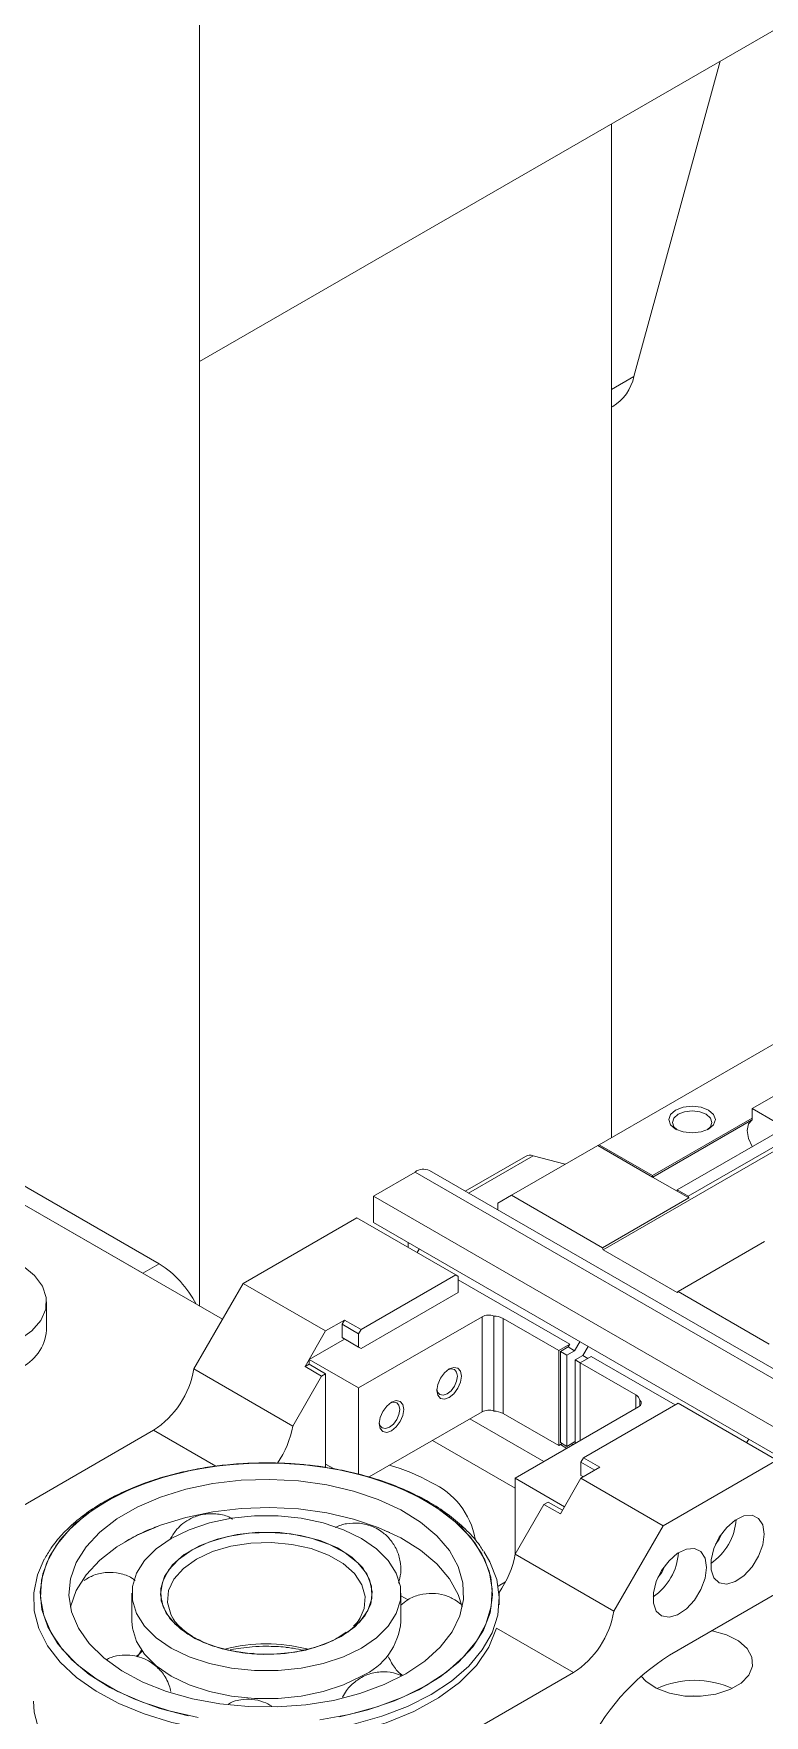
# Model space of a CAD drawing. Header units: millimetres. Extents: x 169 to 14583, y -399 to 10804.
# Drawn here: x 2084.2 to 2146.9, y 7270.9 to 7415.4 of the extents above; entities that cross this region are included whole.
import ezdxf

# ---------------------------------------------------------------- set-up
doc = ezdxf.new("R2010")
doc.units = ezdxf.units.MM
doc.header["$LTSCALE"] = 35

msp = doc.modelspace()

# ---------------------------------------------------------------- linework, layer by layer
at = {"color": 7, "linetype": 'Continuous', "lineweight": 18}
for p, q in [((2098.446, 7306.11), (2098.446, 7558.748)), ((2098.446, 7387.264), (2162.086, 7424.002)), ((2135.732, 7385.973), (2143.141, 7413.065)), ((2133.801, 7407.674), (2133.801, 7320.587)), ((2135.732, 7385.973), (2133.801, 7384.858)), ((2133.801, 7383.336), (2133.91, 7383.399)), ((2132.741, 7319.975), (2159.469, 7335.405)), ((2139.458, 7316.097), (2166.187, 7331.527)), ((2161.449, 7332.058), (2145.893, 7323.078)), ((2133.094, 7310.954), (2167.248, 7330.67)), ((2140.396, 7315.556), (2167.125, 7330.986)), ((2072, 7323.009), (2094.981, 7309.743)), ((2147.873, 7321.935), (2145.893, 7323.078)), ((2145.893, 7323.078), (2145.893, 7322.121)), ((2070.586, 7322.193), (2093.567, 7308.926)), ((2137.337, 7317.322), (2145.893, 7322.261)), ((2137.356, 7317.188), (2145.822, 7322.076)), ((2125.21, 7315.628), (2132.635, 7319.914)), ((2132.741, 7319.975), (2132.635, 7319.914)), ((2132.635, 7319.914), (2137.337, 7317.199)), ((2137.337, 7317.322), (2132.741, 7319.975)), ((2075.889, 7319.131), (2100.414, 7304.973)), ((2126.437, 7318.973), (2121.254, 7315.981)), ((2121.522, 7315.826), (2127.071, 7319.03)), ((2129.825, 7318.292), (2127.071, 7319.03)), ((2116.937, 7317.628), (2113.366, 7315.566)), ((2152.292, 7297.218), (2116.937, 7317.628)), ((2153.542, 7297.341), (2118.187, 7317.752)), ((2137.337, 7317.199), (2137.337, 7317.322)), ((2139.458, 7315.975), (2137.337, 7317.199)), ((2148.721, 7295.156), (2113.366, 7315.566)), ((2113.366, 7315.566), (2113.366, 7313.28)), ((2125.21, 7315.628), (2124.043, 7314.954)), ((2133.033, 7311.112), (2125.21, 7315.628)), ((2140.396, 7315.556), (2139.458, 7316.097)), ((2139.458, 7316.097), (2139.458, 7315.975)), ((2140.458, 7315.398), (2139.458, 7315.975)), ((2140.458, 7315.398), (2140.396, 7315.556)), ((2124.043, 7314.954), (2124.043, 7314.506)), ((2133.033, 7311.112), (2140.458, 7315.398)), ((2111.952, 7313.688), (2102.194, 7308.055)), ((2111.952, 7313.688), (2120.437, 7308.79)), ((2148.721, 7292.87), (2113.366, 7313.28)), ((2116.336, 7311.566), (2116.336, 7311.157)), ((2139.519, 7307.367), (2146.944, 7311.653)), ((2093.567, 7308.926), (2094.981, 7309.743)), ((2117.126, 7310.701), (2117.303, 7311.007)), ((2133.094, 7310.954), (2133.033, 7311.112)), ((2139.458, 7307.28), (2133.094, 7310.954)), ((2120.437, 7308.79), (2112.305, 7304.096)), ((2120.437, 7308.79), (2120.649, 7308.667)), ((2120.649, 7307.279), (2120.649, 7308.667)), ((2130.221, 7302.845), (2120.649, 7308.37)), ((2102.194, 7308.055), (2097.951, 7300.707)), ((2109.265, 7303.973), (2102.194, 7308.055)), ((2112.305, 7302.462), (2120.649, 7307.279)), ((2139.519, 7307.367), (2139.458, 7307.28)), ((2147.342, 7302.851), (2139.519, 7307.367)), ((2085.304, 7304.028), (2085.304, 7306.477)), ((2107.497, 7300.911), (2109.265, 7303.973)), ((2110.891, 7304.912), (2109.265, 7303.973)), ((2110.891, 7304.912), (2110.679, 7304.545)), ((2110.679, 7303.401), (2110.679, 7304.545)), ((2110.679, 7304.545), (2112.093, 7303.728)), ((2112.305, 7304.096), (2110.891, 7304.912)), ((2122.7, 7305.197), (2112.093, 7299.074)), ((2112.093, 7303.728), (2112.305, 7304.096)), ((2122.7, 7297.032), (2122.7, 7305.197)), ((2123.705, 7297.091), (2123.705, 7305.257)), ((2129.276, 7302.299), (2124.503, 7305.055)), ((2124.503, 7296.889), (2124.503, 7305.055)), ((2107.851, 7301.524), (2110.891, 7303.279)), ((2110.679, 7303.401), (2110.891, 7303.279)), ((2112.093, 7302.585), (2110.679, 7303.401)), ((2110.891, 7303.279), (2112.305, 7302.462)), ((2112.093, 7303.728), (2112.093, 7302.585)), ((2112.305, 7302.462), (2112.093, 7302.585)), ((2130.221, 7302.845), (2129.276, 7302.299)), ((2129.417, 7302.218), (2130.079, 7302.6)), ((2130.079, 7302.6), (2130.221, 7302.845)), ((2130.645, 7302.273), (2130.079, 7302.6)), ((2130.645, 7302.273), (2131.092, 7303.047)), ((2131.352, 7301.865), (2131.799, 7302.639)), ((2107.851, 7301.115), (2107.497, 7300.911)), ((2112.093, 7299.074), (2107.851, 7301.524)), ((2107.851, 7301.115), (2107.851, 7301.524)), ((2107.851, 7301.115), (2109.265, 7300.299)), ((2129.276, 7294.134), (2129.276, 7302.299)), ((2129.983, 7301.891), (2129.417, 7302.218)), ((2129.417, 7294.379), (2129.417, 7302.218)), ((2129.983, 7301.891), (2130.645, 7302.273)), ((2129.983, 7294.052), (2129.983, 7301.891)), ((2130.69, 7301.483), (2131.352, 7301.865)), ((2130.69, 7301.483), (2131.114, 7301.238)), ((2130.69, 7294.298), (2130.69, 7301.483)), ((2132.059, 7301.783), (2131.114, 7301.238)), ((2131.114, 7301.238), (2135.887, 7298.482)), ((2131.114, 7294.543), (2131.114, 7301.238)), ((2131.352, 7301.865), (2131.776, 7301.62)), ((2132.059, 7301.783), (2139.271, 7297.62)), ((2097.951, 7300.707), (2106.436, 7295.808)), ((2106.436, 7295.808), (2108.911, 7300.095)), ((2107.497, 7300.911), (2108.911, 7300.095)), ((2109.265, 7300.299), (2108.911, 7300.095)), ((2109.265, 7292.254), (2109.265, 7300.299)), ((2112.093, 7291.661), (2112.093, 7299.074)), ((2135.887, 7297.299), (2135.887, 7298.482)), ((2122.7, 7297.032), (2112.994, 7291.429)), ((2129.276, 7294.134), (2124.503, 7296.889)), ((2136.135, 7297.442), (2125.528, 7291.319)), ((2139.529, 7297.768), (2131.397, 7293.074)), ((2136.238, 7297.515), (2136.238, 7298.022)), ((2148.014, 7292.87), (2139.529, 7297.768)), ((2094.487, 7295.441), (2080.344, 7287.276)), ((2094.487, 7295.441), (2099.835, 7292.353)), ((2128.002, 7292.746), (2121.639, 7296.419)), ((2118.435, 7294.57), (2125.528, 7290.475)), ((2129.559, 7294.297), (2129.276, 7294.134)), ((2129.983, 7294.052), (2129.417, 7294.379)), ((2129.982, 7293.889), (2129.417, 7294.215)), ((2130.645, 7294.434), (2129.983, 7294.052)), ((2130.523, 7294.202), (2130.383, 7294.283)), ((2130.69, 7294.408), (2130.645, 7294.434)), ((2130.69, 7294.408), (2130.645, 7294.434)), ((2145.411, 7294.373), (2145.587, 7294.679)), ((2110, 7292.117), (2109.265, 7292.542)), ((2131.185, 7292.707), (2131.397, 7293.074)), ((2132.387, 7292.013), (2131.185, 7292.707)), ((2131.185, 7292.707), (2131.185, 7291.563)), ((2131.397, 7293.074), (2132.811, 7292.258)), ((2148.014, 7292.87), (2138.256, 7287.237)), ((2125.528, 7291.319), (2129.771, 7288.869)), ((2125.528, 7284.787), (2125.528, 7291.319)), ((2129.417, 7288.257), (2131.185, 7291.319)), ((2132.811, 7292.258), (2131.185, 7291.319)), ((2131.185, 7291.563), (2131.397, 7291.441)), ((2131.397, 7291.441), (2131.185, 7291.563)), ((2131.185, 7291.319), (2138.256, 7287.237)), ((2125.528, 7284.787), (2128.003, 7289.073)), ((2128.357, 7289.277), (2128.003, 7289.073)), ((2129.417, 7288.257), (2128.003, 7289.073)), ((2129.594, 7288.563), (2128.357, 7289.277)), ((2114.77, 7286.657), (2114.319, 7286.843)), ((2138.256, 7287.237), (2134.014, 7279.888)), ((2134.014, 7279.888), (2125.528, 7284.787)), ((2124.075, 7282.045), (2124.701, 7282.407)), ((2092.624, 7281.439), (2092.624, 7279.026)), ((2115.724, 7279.026), (2115.724, 7281.439)), ((2115.724, 7281.216), (2116.341, 7280.866)), ((2124.154, 7281.412), (2124.154, 7281.517)), ((2124.161, 7280.716), (2124.154, 7281.517)), ((2124.174, 7280.456), (2124.174, 7280.899)), ((2138.784, 7276.11), (2148.014, 7281.438)), ((2130.549, 7274.622), (2123.936, 7278.44)), ((2093.109, 7275.966), (2093.456, 7276.54)), ((2102.53, 7276.267), (2103.083, 7276.29)), ((2115.704, 7274.447), (2115.717, 7274.274)), ((2130.549, 7274.622), (2116.407, 7266.458))]:
    msp.add_line(p, q, dxfattribs=at)
at = {"color": 7, "linetype": 'Continuous', "lineweight": 18, "flags": 128}
for points in [[(2142.145, 7322.955), (2142.579, 7322.58), (2142.731, 7322.139), (2142.579, 7321.697), (2142.145, 7321.322), (2141.496, 7321.072), (2140.731, 7320.984), (2139.966, 7321.072), (2139.317, 7321.322), (2138.883, 7321.697), (2138.731, 7322.139), (2138.883, 7322.58), (2139.317, 7322.955), (2139.966, 7323.205), (2140.731, 7323.293), (2141.496, 7323.205), (2142.145, 7322.955)], [(2139.433, 7321.26), (2139.16, 7321.518), (2139.031, 7321.894), (2139.16, 7322.269), (2139.529, 7322.588), (2140.08, 7322.8), (2140.731, 7322.875), (2141.382, 7322.8), (2141.933, 7322.588), (2142.302, 7322.269), (2142.431, 7321.894), (2142.302, 7321.518), (2142.029, 7321.26)], [(2145.893, 7322.121), (2145.581, 7321.772), (2145.469, 7321.21), (2145.574, 7320.522), (2145.88, 7319.811), (2145.883, 7319.806)], [(2082.96, 7303.212), (2084.044, 7303.99), (2084.813, 7304.885), (2085.23, 7305.854), (2085.277, 7306.852), (2084.951, 7307.833), (2084.268, 7308.75), (2083.258, 7309.561), (2081.971, 7310.228), (2081.554, 7310.39)], [(2120.932, 7300.094), (2120.851, 7299.579), (2120.621, 7299.049), (2120.277, 7298.585), (2119.871, 7298.257), (2119.465, 7298.116), (2119.121, 7298.183), (2118.891, 7298.448), (2118.811, 7298.87), (2118.891, 7299.385), (2119.121, 7299.915), (2119.465, 7300.379), (2119.871, 7300.707), (2120.277, 7300.848), (2120.621, 7300.781), (2120.851, 7300.516), (2120.932, 7300.094)], [(2118.815, 7298.979), (2118.878, 7298.722), (2119.07, 7298.501), (2119.356, 7298.446), (2119.695, 7298.563), (2120.033, 7298.836), (2120.32, 7299.223), (2120.511, 7299.665), (2120.578, 7300.094)], [(2120.578, 7300.094), (2120.511, 7300.446), (2120.32, 7300.667), (2120.033, 7300.722), (2119.802, 7300.659)], [(2115.982, 7297.237), (2115.902, 7296.721), (2115.672, 7296.191), (2115.328, 7295.727), (2114.922, 7295.4), (2114.516, 7295.259), (2114.172, 7295.325), (2113.942, 7295.59), (2113.861, 7296.012), (2113.942, 7296.528), (2114.172, 7297.058), (2114.516, 7297.522), (2114.922, 7297.849), (2115.328, 7297.99), (2115.672, 7297.924), (2115.902, 7297.659), (2115.982, 7297.237)], [(2113.865, 7296.121), (2113.928, 7295.865), (2114.12, 7295.644), (2114.407, 7295.588), (2114.745, 7295.706), (2115.083, 7295.979), (2115.37, 7296.366), (2115.561, 7296.807), (2115.629, 7297.237)], [(2115.629, 7297.237), (2115.561, 7297.589), (2115.37, 7297.809), (2115.083, 7297.865), (2114.829, 7297.791)], [(2136.135, 7297.442), (2136.223, 7297.502), (2136.292, 7297.57), (2136.34, 7297.644), (2136.365, 7297.721), (2136.367, 7297.8), (2136.346, 7297.878), (2136.303, 7297.952), (2136.238, 7298.022)], [(2097.448, 7270.915), (2095.03, 7271.542), (2092.783, 7272.353), (2090.748, 7273.333), (2088.963, 7274.464), (2087.461, 7275.724), (2086.271, 7277.091), (2085.414, 7278.539), (2084.906, 7280.04), (2084.758, 7281.568), (2084.971, 7283.093), (2085.542, 7284.587), (2086.46, 7286.022), (2087.707, 7287.372), (2089.262, 7288.611), (2091.095, 7289.716), (2093.171, 7290.667), (2095.452, 7291.446), (2097.895, 7292.038), (2100.456, 7292.433), (2103.085, 7292.623), (2105.224, 7292.624)], [(2090.456, 7289.358), (2092.451, 7290.363), (2094.665, 7291.201), (2097.057, 7291.858), (2099.58, 7292.32), (2102.19, 7292.58), (2104.836, 7292.632), (2107.47, 7292.476), (2110.042, 7292.114), (2112.506, 7291.553), (2114.814, 7290.804), (2116.923, 7289.88), (2118.796, 7288.799), (2120.396, 7287.581), (2121.693, 7286.249), (2122.665, 7284.827), (2123.292, 7283.342), (2123.562, 7281.821), (2123.472, 7280.294), (2123.022, 7278.787), (2122.221, 7277.331), (2121.084, 7275.95), (2119.632, 7274.672), (2117.891, 7273.52), (2115.896, 7272.515), (2113.682, 7271.677), (2111.291, 7271.021), (2108.767, 7270.558)], [(2105.224, 7292.624), (2105.735, 7292.604), (2108.356, 7292.377), (2110.899, 7291.946), (2113.317, 7291.32), (2115.564, 7290.509), (2117.599, 7289.529), (2119.384, 7288.398), (2120.886, 7287.138), (2122.077, 7285.771), (2122.934, 7284.323), (2123.441, 7282.821), (2123.59, 7281.294), (2123.376, 7279.769), (2122.806, 7278.275)], [(2116.159, 7274.52), (2114.286, 7273.586), (2112.198, 7272.82), (2109.939, 7272.237), (2107.556, 7271.851), (2105.102, 7271.669), (2102.628, 7271.695), (2100.187, 7271.929), (2097.83, 7272.365), (2095.609, 7272.995), (2093.571, 7273.805), (2091.758, 7274.777), (2090.211, 7275.892), (2088.96, 7277.125), (2088.034, 7278.449), (2087.452, 7279.838), (2087.226, 7281.26), (2087.362, 7282.687), (2087.856, 7284.087), (2088.697, 7285.43), (2089.869, 7286.688), (2091.345, 7287.835), (2093.095, 7288.845), (2095.081, 7289.697), (2097.261, 7290.373), (2099.588, 7290.859), (2102.012, 7291.144), (2104.483, 7291.223), (2106.947, 7291.092), (2109.353, 7290.756), (2111.647, 7290.222), (2113.783, 7289.5), (2115.713, 7288.606), (2117.398, 7287.56), (2118.801, 7286.383), (2119.892, 7285.101), (2120.648, 7283.741), (2121.053, 7282.331), (2121.098, 7280.903), (2120.783, 7279.486), (2120.113, 7278.111), (2119.104, 7276.807), (2117.776, 7275.601), (2116.159, 7274.52)], [(2098.305, 7270.764), (2095.842, 7271.325), (2093.534, 7272.074), (2091.424, 7272.998), (2089.552, 7274.079), (2087.952, 7275.297), (2086.654, 7276.629), (2085.683, 7278.051), (2085.056, 7279.536), (2084.785, 7281.057), (2084.875, 7282.584), (2085.325, 7284.091), (2086.126, 7285.548), (2087.263, 7286.928), (2088.716, 7288.206), (2090.456, 7289.358)], [(2120.988, 7280.263), (2120.648, 7281.327), (2119.892, 7282.687), (2118.801, 7283.97), (2117.398, 7285.146), (2115.713, 7286.193), (2113.783, 7287.086), (2111.647, 7287.808), (2109.353, 7288.343), (2106.947, 7288.679), (2104.483, 7288.809), (2102.012, 7288.731), (2099.588, 7288.446), (2097.261, 7287.96), (2095.081, 7287.283), (2093.095, 7286.431), (2091.345, 7285.421), (2089.869, 7284.275), (2088.697, 7283.016), (2087.856, 7281.673), (2087.362, 7280.273), (2087.353, 7280.232)], [(2112.341, 7276.724), (2113.635, 7277.615), (2114.641, 7278.621), (2115.33, 7279.713), (2115.68, 7280.858), (2115.68, 7282.02), (2115.33, 7283.165), (2114.641, 7284.257), (2113.635, 7285.264), (2112.341, 7286.154), (2110.798, 7286.901), (2109.055, 7287.482), (2107.163, 7287.88), (2105.18, 7288.081), (2103.167, 7288.081), (2101.184, 7287.88), (2099.292, 7287.482), (2097.549, 7286.901), (2096.007, 7286.154), (2094.712, 7285.264), (2093.706, 7284.257), (2093.017, 7283.165), (2092.668, 7282.02), (2092.668, 7280.858), (2093.017, 7279.713), (2093.706, 7278.621), (2094.712, 7277.615), (2096.007, 7276.724), (2097.549, 7275.977), (2099.292, 7275.396), (2101.184, 7274.999), (2103.167, 7274.797), (2105.18, 7274.797), (2107.163, 7274.999), (2109.055, 7275.396), (2110.798, 7275.977), (2112.341, 7276.724)], [(2146.918, 7286.521), (2146.794, 7287.311), (2146.434, 7287.872), (2145.877, 7288.142), (2145.184, 7288.093), (2144.43, 7287.73), (2143.697, 7287.092), (2143.064, 7286.249), (2142.599, 7285.291), (2142.353, 7284.323), (2142.353, 7283.449), (2142.599, 7282.765), (2143.064, 7282.344), (2143.697, 7282.232), (2144.43, 7282.441), (2145.184, 7282.948), (2145.877, 7283.699), (2146.434, 7284.612), (2146.794, 7285.588), (2146.918, 7286.521)], [(2112.889, 7279.955), (2113.225, 7280.998), (2113.191, 7282.058), (2112.788, 7283.093), (2112.031, 7284.06), (2110.954, 7284.92), (2109.598, 7285.636), (2108.021, 7286.181), (2106.286, 7286.53), (2104.465, 7286.671), (2102.631, 7286.598), (2100.861, 7286.313), (2099.227, 7285.828), (2097.794, 7285.163), (2096.624, 7284.346), (2095.762, 7283.409), (2095.244, 7282.391), (2095.093, 7281.333), (2095.313, 7280.28), (2095.895, 7279.274), (2096.817, 7278.356), (2098.04, 7277.564), (2099.514, 7276.93), (2101.178, 7276.481), (2102.966, 7276.234), (2104.802, 7276.2), (2106.614, 7276.38), (2108.325, 7276.767), (2109.866, 7277.345), (2111.174, 7278.09), (2112.196, 7278.972), (2112.889, 7279.955)], [(2110.608, 7277.724), (2109.181, 7277.053), (2107.549, 7276.561), (2105.779, 7276.268), (2103.943, 7276.187), (2102.117, 7276.322), (2100.374, 7276.666), (2098.788, 7277.205), (2097.421, 7277.917), (2096.331, 7278.774), (2095.563, 7279.74), (2095.147, 7280.775), (2095.1, 7281.838), (2095.425, 7282.884), (2096.108, 7283.871), (2097.121, 7284.759), (2098.423, 7285.511), (2099.96, 7286.095), (2101.67, 7286.49), (2103.483, 7286.677), (2105.323, 7286.65), (2107.117, 7286.41), (2108.79, 7285.966), (2110.274, 7285.337), (2111.508, 7284.548), (2112.443, 7283.632), (2113.038, 7282.627), (2113.271, 7281.572), (2113.131, 7280.512), (2112.624, 7279.49), (2111.772, 7278.548), (2110.608, 7277.724)], [(2142.74, 7285.636), (2143.066, 7286.092), (2143.298, 7286.602)], [(2096.128, 7279.316), (2095.963, 7279.629), (2095.685, 7280.642), (2095.778, 7281.667), (2096.238, 7282.658), (2097.045, 7283.572), (2098.163, 7284.369), (2099.544, 7285.014), (2101.127, 7285.48), (2102.844, 7285.746), (2104.618, 7285.799), (2106.374, 7285.639), (2108.033, 7285.271), (2109.523, 7284.713), (2110.779, 7283.987), (2111.747, 7283.127), (2112.384, 7282.169), (2112.662, 7281.156), (2112.569, 7280.132), (2112.226, 7279.328)], [(2141.968, 7283.664), (2141.844, 7284.454), (2141.484, 7285.014), (2140.927, 7285.285), (2140.235, 7285.236), (2139.481, 7284.872), (2138.747, 7284.235), (2138.114, 7283.391), (2137.649, 7282.434), (2137.404, 7281.466), (2137.404, 7280.592), (2137.649, 7279.908), (2138.114, 7279.486), (2138.747, 7279.374), (2139.481, 7279.583), (2140.235, 7280.09), (2140.927, 7280.841), (2141.484, 7281.754), (2141.844, 7282.73), (2141.968, 7283.664)], [(2118.316, 7272.735), (2116.305, 7271.72), (2114.077, 7270.868), (2111.673, 7270.196), (2109.134, 7269.714), (2106.508, 7269.432), (2103.839, 7269.355), (2101.177, 7269.484), (2098.568, 7269.816), (2096.059, 7270.346), (2093.695, 7271.065), (2091.518, 7271.959), (2089.567, 7273.012), (2087.876, 7274.207), (2086.476, 7275.52), (2085.392, 7276.93), (2084.644, 7278.411), (2084.243, 7279.936), (2084.199, 7281.478), (2084.511, 7283.01), (2085.101, 7284.375)], [(2122.847, 7285.034), (2123.372, 7284.135), (2123.948, 7282.629), (2124.171, 7281.092), (2124.037, 7279.552), (2123.549, 7278.035), (2122.714, 7276.57), (2121.55, 7275.182), (2120.075, 7273.896), (2118.316, 7272.735)], [(2137.791, 7282.779), (2138.116, 7283.234), (2138.348, 7283.744)], [(2092.624, 7279.026), (2092.668, 7278.444), (2093.017, 7277.3), (2093.706, 7276.208), (2094.712, 7275.201), (2096.007, 7274.311), (2097.549, 7273.564), (2099.292, 7272.983), (2101.184, 7272.585), (2103.167, 7272.383), (2105.18, 7272.383), (2107.163, 7272.585), (2109.055, 7272.983), (2110.798, 7273.564), (2112.341, 7274.311)], [(2106.196, 7268.728), (2109.072, 7269.02), (2111.844, 7269.551), (2114.451, 7270.31), (2116.84, 7271.279), (2118.959, 7272.439), (2120.763, 7273.765), (2122.213, 7275.228), (2123.278, 7276.798), (2123.936, 7278.44)], [(2122.806, 7278.275), (2121.888, 7276.84), (2120.64, 7275.49), (2119.085, 7274.251), (2117.253, 7273.146), (2115.177, 7272.195), (2112.896, 7271.416), (2110.452, 7270.824)], [(2136.345, 7274.321), (2136.762, 7273.872), (2137.657, 7273.279), (2138.796, 7272.848), (2140.094, 7272.61), (2141.454, 7272.584), (2142.777, 7272.77), (2143.964, 7273.155), (2144.927, 7273.711), (2145.595, 7274.396), (2145.917, 7275.16), (2145.87, 7275.945), (2145.459, 7276.695), (2144.712, 7277.352), (2143.685, 7277.868), (2142.456, 7278.206), (2142.425, 7278.212)], [(2084.174, 7272.181), (2084.243, 7271.217), (2084.644, 7269.692), (2085.392, 7268.212), (2086.476, 7266.802), (2087.876, 7265.488), (2089.567, 7264.294), (2091.518, 7263.24), (2093.695, 7262.346), (2096.059, 7261.628), (2098.568, 7261.098), (2101.177, 7260.765), (2103.839, 7260.636), (2106.508, 7260.714), (2106.926, 7260.745)], [(2141.57, 7272.591), (2140.816, 7272.631), (2140.316, 7272.591)]]:
    msp.add_lwpolyline(points, dxfattribs=at)
at = {"color": 7, "linetype": 'Continuous', "lineweight": 18}
for centre, radius, start, end in [((2131.806, 7386.82), 4.017, 301.58664, 347.81488), ((2126.82, 7318.264), 0.806, 71.85032, 118.3616), ((2117.666, 7316.635), 1.232, 65.01595, 126.29451), ((2122.75, 7314.504), 1.293, 354.2674, 0.09464), ((2090.162, 7302.161), 8.983, 27.32016, 57.55683), ((2081.363, 7304.382), 3.956, 293.81015, 354.86971), ((2123.27, 7304.082), 1.253, 69.69621, 117.07122), ((2123.697, 7303.549), 1.708, 61.82888, 89.72761), ((2090.232, 7302.012), 7.829, 302.92302, 350.40068), ((2135.625, 7297.919), 0.621, 9.47545, 65.03007), ((2123.27, 7295.916), 1.253, 69.69621, 117.07122), ((2123.697, 7295.384), 1.708, 61.82888, 89.72761), ((2098.521, 7297.213), 8.039, 325.21526, 349.93508), ((2110.578, 7277.139), 15.844, 60.76635, 74.81477), ((2115.6, 7284.944), 6.605, 10.32362, 65.7195), ((2139.525, 7288.136), 4.999, 304.05918, 355.94619), ((2117.598, 7286.196), 8.054, 324.48226, 349.925), ((2134.575, 7285.279), 4.999, 304.05918, 355.94619), ((2126.294, 7281.194), 7.829, 302.92302, 350.40068), ((2110.09, 7279.497), 5.653, 293.46213, 355.21773), ((2104.174, 7262.991), 14.102, 75.65489, 104.58988), ((2149.156, 7259.71), 19.404, 122.30873, 155.21482), ((2140.943, 7266.235), 7.722, 65.29715, 114.70285)]:
    msp.add_arc(centre, radius, start, end, dxfattribs=at)
for points, knots in [([(2104.174, 7292.646), (2103.318, 7292.629), (2102.115, 7292.604), (2100.361, 7292.438), (2098.887, 7292.241), (2097.179, 7291.916), (2095.454, 7291.482), (2093.737, 7290.929), (2092.077, 7290.259), (2090.507, 7289.475), (2089.055, 7288.582), (2087.744, 7287.587), (2086.604, 7286.489), (2085.706, 7285.413), (2085.293, 7284.673), (2085.118, 7284.359)], [0, 0, 0, 0, 0.1029914, 0.1447121, 0.213662, 0.2847382, 0.3604585, 0.4388754, 0.5192434, 0.6010047, 0.68382, 0.7675022, 0.851919, 0.9370737, 1, 1, 1, 1]), ([(2122.787, 7285.077), (2122.694, 7285.231), (2122.325, 7285.843), (2121.425, 7286.822), (2120.111, 7287.997), (2118.582, 7289.049), (2116.888, 7289.976), (2115.059, 7290.768), (2113.143, 7291.415), (2111.188, 7291.918), (2109.39, 7292.253), (2107.753, 7292.465), (2106.076, 7292.613), (2104.874, 7292.634), (2104.174, 7292.646)], [0, 0, 0, 0, 0.0328453, 0.130397, 0.2279599, 0.3250987, 0.4214211, 0.5165708, 0.6098344, 0.6993419, 0.785708, 0.847865, 0.9113871, 1, 1, 1, 1]), ([(2101.288, 7287.791), (2101.174, 7287.861), (2100.738, 7288.13), (2099.828, 7288.301), (2098.708, 7288.256), (2097.743, 7287.92), (2097.024, 7287.46), (2096.411, 7286.895), (2096.118, 7286.417), (2095.947, 7286.138)], [0, 0, 0, 0, 0.0644565, 0.2460165, 0.433546, 0.6015473, 0.7311534, 0.8433377, 1, 1, 1, 1]), ([(2094.944, 7287.217), (2094.733, 7287.141), (2093.958, 7286.863), (2092.975, 7286.405), (2092.259, 7285.975), (2092.025, 7285.834)], [0, 0, 0, 0, 0.2015769, 0.7382551, 1, 1, 1, 1]), ([(2112.173, 7287.452), (2111.798, 7287.461), (2111.263, 7287.473), (2110.565, 7287.309), (2110.256, 7287.166), (2110.092, 7287.089)], [0, 0, 0, 0, 0.5230924, 0.746707, 1, 1, 1, 1]), ([(2115.513, 7282.295), (2115.593, 7282.58), (2115.776, 7283.227), (2115.697, 7284.267), (2115.352, 7285.291), (2114.777, 7286.143), (2114.11, 7286.735), (2113.427, 7287.126), (2112.803, 7287.358), (2112.365, 7287.423), (2112.173, 7287.452)], [0, 0, 0, 0, 0.1256074, 0.2853858, 0.4352847, 0.5826246, 0.7183668, 0.8115847, 0.9171236, 1, 1, 1, 1]), ([(2092.901, 7282.536), (2092.81, 7282.607), (2092.426, 7282.909), (2091.581, 7283.174), (2090.466, 7283.269), (2089.395, 7283.065), (2088.801, 7282.705), (2088.527, 7282.539)], [0, 0, 0, 0, 0.0744852, 0.3139394, 0.5542115, 0.7949011, 1, 1, 1, 1]), ([(2120.869, 7280.489), (2120.701, 7280.626), (2120.281, 7280.97), (2119.444, 7281.311), (2118.411, 7281.48), (2117.328, 7281.346), (2116.385, 7280.989), (2115.915, 7280.573), (2115.724, 7280.403)], [0, 0, 0, 0, 0.1151528, 0.288247, 0.4743335, 0.6673011, 0.8645256, 1, 1, 1, 1]), ([(2102.493, 7276.286), (2102.289, 7276.311), (2101.729, 7276.379), (2100.836, 7276.553), (2099.829, 7276.828), (2098.874, 7277.183), (2098.004, 7277.612), (2097.253, 7278.098), (2096.656, 7278.619), (2096.284, 7279.041), (2096.168, 7279.27), (2096.138, 7279.329)], [0, 0, 0, 0, 0.0672704, 0.1850077, 0.3049213, 0.4309477, 0.5594799, 0.6893823, 0.8204817, 0.9539963, 1, 1, 1, 1]), ([(2111.026, 7278.085), (2110.807, 7277.93), (2110.329, 7277.593), (2109.399, 7277.152), (2108.373, 7276.775), (2107.642, 7276.603), (2107.3, 7276.523)], [0, 0, 0, 0, 0.23300484, 0.50741942, 0.769984, 1, 1, 1, 1]), ([(2112.23, 7279.34), (2112.115, 7279.146), (2111.976, 7278.912), (2111.712, 7278.677), (2111.666, 7278.636)], [0, 0, 0, 0, 0.8253352, 1, 1, 1, 1]), ([(2092.989, 7276.012), (2093.015, 7276.026), (2093.234, 7276.138), (2093.392, 7276.334), (2093.531, 7276.507)], [0, 0, 0, 0, 0.1189854, 1, 1, 1, 1]), ([(2101.077, 7276.565), (2101.098, 7276.57), (2101.387, 7276.644), (2102.02, 7276.738), (2103.03, 7276.862), (2103.768, 7276.878), (2104.174, 7276.886)], [0, 0, 0, 0, 0.0217117, 0.3030245, 0.6169265, 1, 1, 1, 1]), ([(2104.174, 7276.886), (2104.726, 7276.876), (2105.319, 7276.865), (2105.893, 7276.789), (2105.932, 7276.784)], [0, 0, 0, 0, 0.9309026, 1, 1, 1, 1]), ([(2107.3, 7276.523), (2107.27, 7276.515), (2106.971, 7276.438), (2106.328, 7276.341), (2105.317, 7276.218), (2104.579, 7276.202), (2104.174, 7276.194)], [0, 0, 0, 0, 0.0318064, 0.3102164, 0.6208793, 1, 1, 1, 1]), ([(2105.932, 7276.784), (2106.11, 7276.762), (2106.602, 7276.704), (2107.072, 7276.604), (2107.372, 7276.541)], [0, 0, 0, 0, 0.3613961, 1, 1, 1, 1]), ([(2095.96, 7272.995), (2095.927, 7273.169), (2095.852, 7273.564), (2095.506, 7274.268), (2094.904, 7275.061), (2094.139, 7275.608), (2093.386, 7275.94), (2092.668, 7276.126), (2091.768, 7276.147), (2090.988, 7276.022), (2090.566, 7275.796), (2090.433, 7275.724)], [0, 0, 0, 0, 0.0742537, 0.1688014, 0.3273655, 0.489636, 0.5582025, 0.6739711, 0.7990686, 0.9363678, 1, 1, 1, 1]), ([(2104.174, 7276.194), (2103.621, 7276.203), (2103.054, 7276.213), (2102.506, 7276.284), (2102.493, 7276.286)], [0, 0, 0, 0, 0.9749531, 1, 1, 1, 1]), ([(2114.656, 7275.97), (2114.835, 7275.623), (2115.094, 7275.12), (2115.532, 7274.622), (2115.75, 7274.467), (2115.826, 7274.413)], [0, 0, 0, 0, 0.5927551, 0.8590225, 1, 1, 1, 1]), ([(2115.776, 7274.349), (2115.549, 7274.445), (2114.976, 7274.687), (2113.96, 7274.728), (2112.847, 7274.496), (2111.837, 7273.939), (2111.115, 7273.239), (2110.824, 7272.705), (2110.719, 7272.511)], [0, 0, 0, 0, 0.1243196, 0.3128443, 0.5022709, 0.6932627, 0.8889895, 1, 1, 1, 1]), ([(2104.636, 7271.728), (2104.409, 7271.861), (2103.883, 7272.171), (2102.958, 7272.356), (2102.075, 7272.323), (2101.374, 7272.183), (2101.031, 7271.99), (2100.884, 7271.907)], [0, 0, 0, 0, 0.1996692, 0.4628018, 0.7022544, 0.8715572, 1, 1, 1, 1])]:
    msp.add_open_spline(points, degree=3, knots=knots, dxfattribs=at)

doc.saveas('drawing.dxf')
